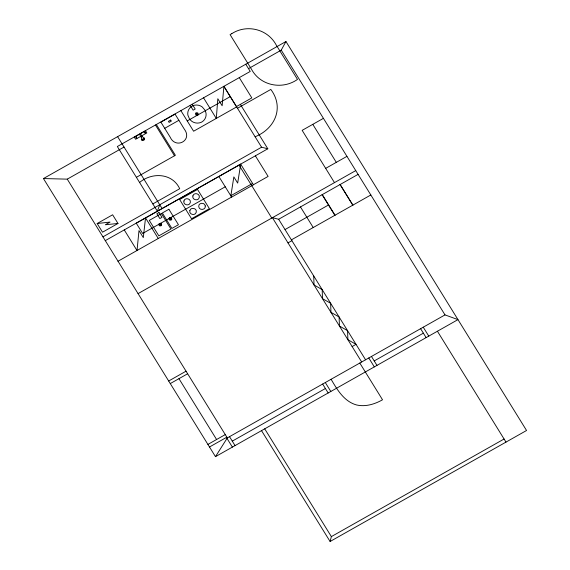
<?xml version="1.0" encoding="UTF-8"?>
<svg xmlns="http://www.w3.org/2000/svg" width="570" height="570" viewBox="0 0 570 570"><rect width="100%" height="100%" fill="white"/><g stroke="black" fill="none" stroke-linecap="round" stroke-linejoin="round"><path stroke-width="0.85" d="M216.315 118.396L217.811 98.745L222.143 105.749L223.903 86.312L261.58 147.21L267.815 148.784L240.348 104.381M137.035 250.494L138.98 230.586L143.305 237.59L145.528 217.897L158.268 238.495M230.843 195.845L233.85 176.907L237.669 183.091L240.697 164.189L136.266 223.176L142.635 233.472L225.243 186.796M261.516 430.635L330.094 541.5L331.37 536.605L504.08 439.007M159.743 204.758L157.349 211.206L117.342 146.526L250.23 71.435L245.77 64.225M248.499 68.635L281.238 50.132L285.955 41.517L526.552 430.485L330.094 541.5M215.474 456.655L227.323 437.917L67.26 179.144L43.448 178.553L215.474 456.655L457.974 319.62L445.006 314.897L281.238 50.132M43.448 178.553L285.955 41.517M140.762 136.351L135.624 139.258L134.328 137.163L145.528 130.829L146.825 132.924L141.723 135.81M141.168 137.007L142.122 136.465M67.26 179.144L124.046 147.053M164.716 128.321L178.887 120.313L184.324 129.169C192.867 140.363 175.781 149.561 170.181 137.163L160.897 122.151L175.068 114.135L178.887 120.313M187.238 120.933L230.273 96.608M236.45 106.59L251.819 97.905L239.272 77.62M237.49 108.272L270.814 89.433C284.494 107.68 274.925 128.784 255.118 136.764M136.387 177.32L175.382 155.282L156.337 124.495M139.572 182.464C151.919 172.097 172.332 172.902 179.714 188.727L152.838 203.917M97.164 223.526L112.625 214.79L117.99 223.469L102.529 232.204L97.164 223.526L110.074 222.079L105.357 224.751L117.99 223.469M102.956 236.849L261.58 147.21M105.222 240.668L267.815 148.784M323.425 118.339L302.157 130.352L334.483 182.621M230.779 195.738L252.595 183.412M117.969 261.267L231.591 197.056M253.408 184.73L268.114 176.415L255.367 155.817M325.669 168.371L346.938 156.358M138.061 293.614L355.751 170.601M361.679 361.993L272.417 217.69L278.652 219.258L358.088 174.377M285.029 229.56L328.655 204.908M291.398 239.863L370.828 194.976M288.007 242.884L291.904 240.683M168.677 381.002L186.048 371.184M170.273 383.574L187.644 373.763M352.132 346.553L356.029 344.351L347.899 339.713L347.565 330.664L339.435 326.026L339.1 316.977L330.963 312.339L330.636 303.297L322.506 298.659L322.171 289.61L314.041 284.971L313.707 275.93M207.908 444.415L225.271 434.604M209.496 446.994L226.867 437.176M445.006 314.897L226.86 438.173L232.382 447.101M232.282 441.137L325.413 388.505M374.219 360.924L423.36 333.158M312.788 124.346L336.307 162.364M437.418 331.234L505.989 442.099M423.253 327.194L428.775 336.115M420.603 328.69L426.125 337.618M322.285 194.605L335.025 215.204M322.114 194.705L334.854 215.303M300.468 206.931L313.215 227.53M223.903 86.312L236.643 106.911L193.608 131.228L180.868 110.63M371.462 356.464L376.984 365.391M368.797 357.967L374.319 366.895M203.54 97.819L216.279 118.417M278.652 219.258L365.577 359.784M240.661 164.132L253.443 184.787L231.627 197.113L218.852 176.458M239.001 165.072L271.769 218.054M359.805 363.047L382.527 399.784C374.775 404.18 365.612 407.023 356.699 404.999C344.195 401.629 337.176 389.702 331.099 379.271M192.211 104.217L195.189 109.027L193.152 110.174L190.181 105.365M325.306 382.541L330.828 391.469M322.649 384.045L328.17 392.972M155.446 124.994L174.491 155.788M144.395 131.471L145.692 133.565M140.427 133.715L142.251 136.672L144.581 138.311L144.466 139.678L143.64 140.234L142.151 140.412L141.674 139.949L141.296 137.213L139.465 134.256M135.496 136.501L136.828 138.574M117.605 136.643L162.079 208.535M264.708 428.832L331.37 536.605M124.26 229.917L137 250.515M229.525 436.67L235.04 445.598M178.959 378.672L216.593 439.513M183.903 200.996C182.778 204.944 189.397 206.582 190.316 202.614C191.442 198.666 184.815 197.028 183.903 200.996M189.846 210.608C188.72 214.555 195.346 216.201 196.258 212.225C197.391 208.278 190.758 206.639 189.846 210.608M192.867 195.93C191.734 199.878 198.367 201.523 199.279 197.548C200.405 193.601 193.779 191.962 192.867 195.93M205.293 205.948C205.955 210.123 199.201 210.722 198.745 206.76C198.082 202.585 204.837 201.98 205.293 205.948M144.524 138.282C143.982 141.047 138.375 140.256 144.524 138.282M196.386 113.444L196.329 114.57L197.477 114.684L197.534 113.558L196.386 113.444M195.98 112.981L195.567 113.687L195.881 114.948L196.621 115.389L197.883 115.147L198.296 114.442L197.989 113.181L197.241 112.739L195.98 112.981M159.728 223.996L159.643 225.136L160.826 225.228L160.911 224.095L159.728 223.996M169.867 218.267L169.782 219.407L170.964 219.5L171.05 218.36L169.867 218.267M159.315 223.533L158.873 224.259L159.165 225.528L159.921 225.962L161.239 225.691L161.68 224.972L161.388 223.704L160.626 223.269L159.315 223.533M169.454 217.804L169.012 218.531L169.304 219.799L170.06 220.234L171.378 219.963L171.819 219.236L171.527 217.975L170.765 217.541L169.454 217.804M136.593 137.042C135.482 137.712 137.32 137.662 136.593 137.042M145.051 132.539C144.659 133.48 144.018 132.34 145.051 132.539M231.798 33.651L230.081 34.628L251.477 69.205C260.333 85.871 282.371 90.074 297.497 79.408L276.101 44.823C267.565 29.013 246.824 23.933 231.798 33.651M192.803 105.735L191.292 106.597A9.334 8.963 8.3 0 0 187.851 115.047L189.618 119.237L191.655 121.196A9.327 8.956 8.3 0 0 201.06 122.386L202.571 121.531A9.319 8.949 8.3 0 0 206.005 113.081L205.2 110.43L202.208 106.932A9.327 8.956 8.3 0 0 192.803 105.735M170.694 120.071L168.442 121.346L169.09 122.386L171.342 121.111L170.694 120.071M197.512 189.44L179.65 199.529L191.548 218.759L209.404 208.663L197.512 189.44M158.994 212.553L156.864 213.75L159.842 218.559L161.965 217.355L158.994 212.553M161.381 213.565L149.283 220.398L158.838 235.852L170.943 229.012L161.381 213.565M168.891 209.276L162.343 212.973L171.898 228.42L178.446 224.722L168.891 209.276M352.844 205.136L340.105 184.537L352.844 205.136"/></g></svg>
